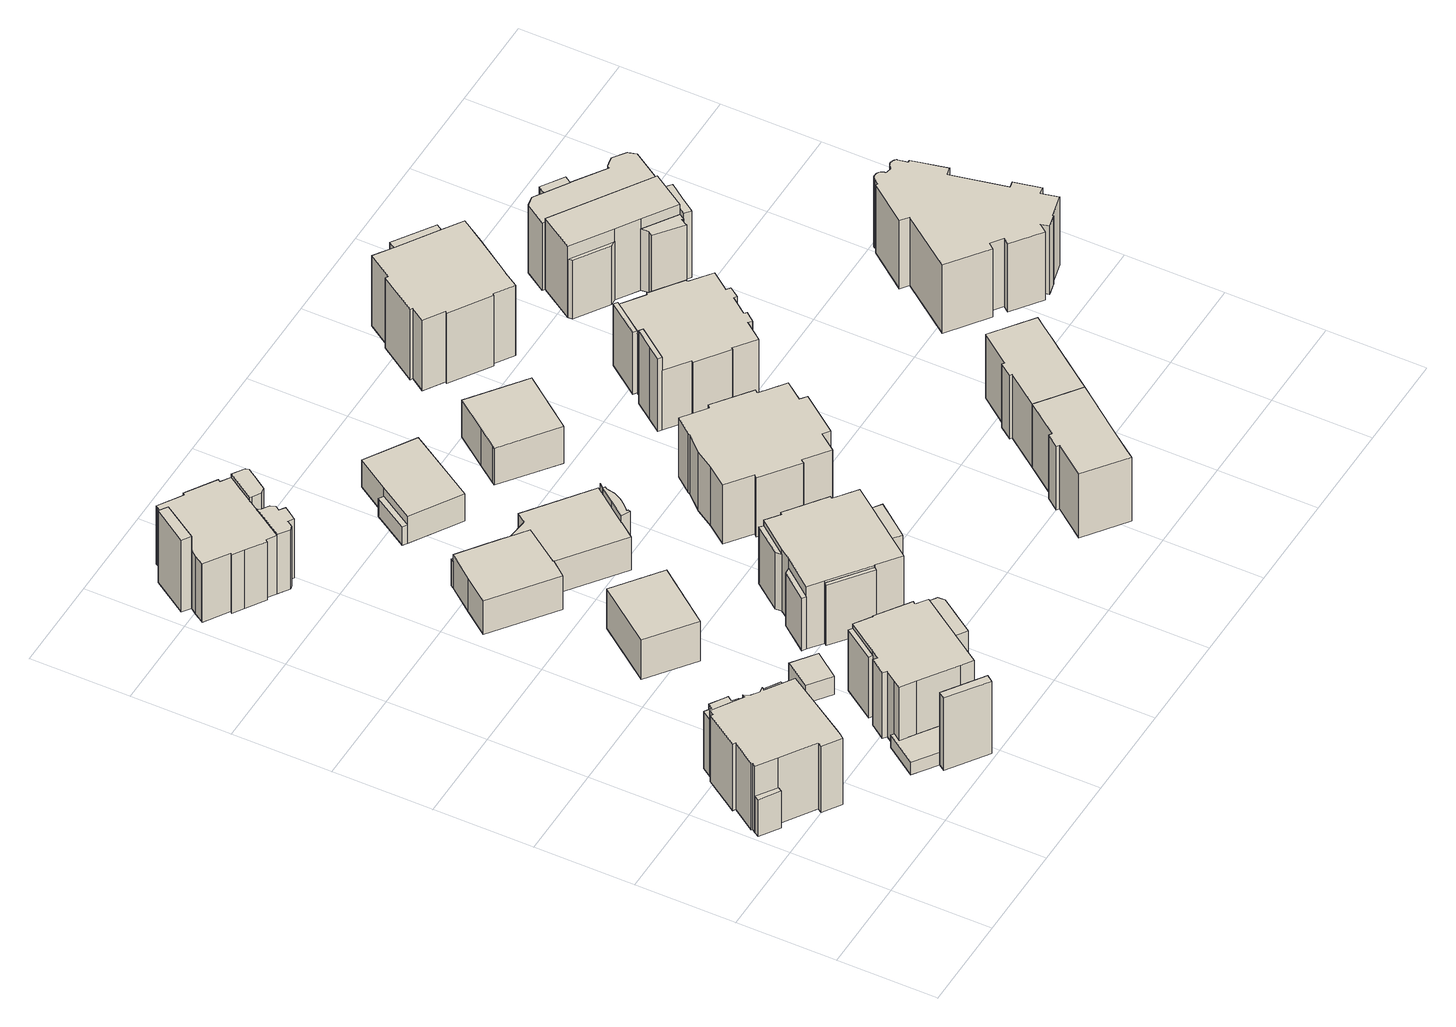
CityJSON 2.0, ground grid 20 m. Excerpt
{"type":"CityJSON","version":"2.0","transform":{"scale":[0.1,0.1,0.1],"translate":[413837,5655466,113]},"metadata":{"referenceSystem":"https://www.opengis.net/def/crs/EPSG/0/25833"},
"CityObjects":{
"building1":{"type":"Building","attributes":{"Gemeindeschluessel":14612000,"Geometrietyp2DReferenz":"3000","function":"31001_9998","roofType":"9999"},"children":["building1-1","building1-2","building1-3","building1-4","building1-5"]},
"building1-1":{"type":"BuildingPart","attributes":{"Dachtyp_tdc":"tdcFreeFormRoof","Dachneigung":72.26,"QualitaetDacherkennung":22,"Geometrietyp2DReferenz":"3000","measuredHeight":16.3,"roofType":"5000"},"parents":["building1"],"geometry":[{"type":"Solid","lod":"1","boundaries":[[[[0,1,2,3,4,5,6,7,8,9,10]],[[11,12,13,14,15,16,17,18,19,20,21]],[[10,12,11,0]],[[9,13,12,10]],[[8,14,13,9]],[[7,15,14,8]],[[6,16,15,7]],[[5,17,16,6]],[[4,18,17,5]],[[3,19,18,4]],[[2,20,19,3]],[[1,21,20,2]],[[0,11,21,1]]]]}]},
"building1-2":{"type":"BuildingPart","attributes":{"Dachtyp_tdc":"tdcHipRoof","Dachneigung":26.95,"QualitaetDacherkennung":54,"Geometrietyp2DReferenz":"3000","measuredHeight":18.43,"roofType":"3200"},"parents":["building1"],"geometry":[{"type":"Solid","lod":"1","boundaries":[[[[22,23,24,25,26,27,28,29,30,31,32,33,34,35,36,37,38,39,40,41,42,43]],[[44,45,46,47,48,49,50,51,52,53,54,55,56,57,58,20,19,59,60,61,62,63]],[[43,45,44,22]],[[42,46,45,43]],[[41,47,46,42]],[[40,48,47,41]],[[39,49,48,40]],[[38,50,49,39]],[[37,51,50,38]],[[36,52,51,37]],[[35,53,52,36]],[[34,54,53,35]],[[33,55,54,34]],[[32,56,55,33]],[[31,57,56,32]],[[30,58,57,31]],[[29,20,58,30]],[[28,19,20,29]],[[27,59,19,28]],[[26,60,59,27]],[[25,61,60,26]],[[24,62,61,25]],[[23,63,62,24]],[[22,44,63,23]]]]}]},
"building1-3":{"type":"BuildingPart","attributes":{"Dachtyp_tdc":"tdcCutGableRoof","Dachneigung":0.211,"QualitaetDacherkennung":26,"Geometrietyp2DReferenz":"3000","measuredHeight":15.18,"roofType":"9999"},"parents":["building1"],"geometry":[{"type":"Solid","lod":"1","boundaries":[[[[64,65,66,67,68,69,70,71,72,73,74,75,76]],[[77,78,79,80,56,55,81,82,53,83,84,85,86]],[[76,78,77,64]],[[75,79,78,76]],[[74,80,79,75]],[[73,56,80,74]],[[72,55,56,73]],[[71,81,55,72]],[[70,82,81,71]],[[69,53,82,70]],[[68,83,53,69]],[[67,84,83,68]],[[66,85,84,67]],[[65,86,85,66]],[[64,77,86,65]]]]}]},
"building1-4":{"type":"BuildingPart","attributes":{"Dachtyp_tdc":"tdcGableRoof","Dachneigung":10.15,"QualitaetDacherkennung":9,"Geometrietyp2DReferenz":"3000","measuredHeight":15.18,"roofType":"3100"},"parents":["building1"],"geometry":[{"type":"Solid","lod":"1","boundaries":[[[[87,88,89,90,91,92,93,94,95,96]],[[97,59,18,98,99,100,101,102,103,60]],[[96,59,97,87]],[[95,18,59,96]],[[94,98,18,95]],[[93,99,98,94]],[[92,100,99,93]],[[91,101,100,92]],[[90,102,101,91]],[[89,103,102,90]],[[88,60,103,89]],[[87,97,60,88]]]]}]},
"building1-5":{"type":"BuildingPart","attributes":{"Dachtyp_tdc":"tdcFreeFormRoof","Dachneigung":63.59,"QualitaetDacherkennung":15,"Geometrietyp2DReferenz":"3000","measuredHeight":9.51,"roofType":"5000"},"parents":["building1"],"geometry":[{"type":"Solid","lod":"1","boundaries":[[[[104,105,106,107]],[[45,108,109,46]],[[107,108,45,104]],[[106,109,108,107]],[[105,46,109,106]],[[104,45,46,105]]]]}]},
"building2":{"type":"Building","attributes":{"Gemeindeschluessel":14612000,"Geometrietyp2DReferenz":"3000","function":"31001_9998","roofType":"9999"},"children":["building2-1","building2-2","building2-3","building2-4","building2-5"]},
"building2-1":{"type":"BuildingPart","attributes":{"Dachtyp_tdc":"tdcFreeFormRoof","Dachneigung":80.64,"QualitaetDacherkennung":31,"Geometrietyp2DReferenz":"3000","measuredHeight":16.01,"roofType":"5000"},"parents":["building2"],"geometry":[{"type":"Solid","lod":"1","boundaries":[[[[110,111,112,113]],[[114,115,116,117]],[[113,115,114,110]],[[112,116,115,113]],[[111,117,116,112]],[[110,114,117,111]]]]}]},
"building2-2":{"type":"BuildingPart","attributes":{"Dachtyp_tdc":"tdcCutGableRoof","Dachneigung":0.173,"QualitaetDacherkennung":54,"Geometrietyp2DReferenz":"3000","measuredHeight":18.76,"roofType":"9999"},"parents":["building2"],"geometry":[{"type":"Solid","lod":"1","boundaries":[[[[118,119,120,121,122,123,124,125,126,127,128,129,130,131,132,133,134,135,136]],[[137,138,139,140,141,142,143,144,145,146,147,148,149,150,114,117,151,152,153]],[[136,138,137,118]],[[135,139,138,136]],[[134,140,139,135]],[[133,141,140,134]],[[132,142,141,133]],[[131,143,142,132]],[[130,144,143,131]],[[129,145,144,130]],[[128,146,145,129]],[[127,147,146,128]],[[126,148,147,127]],[[125,149,148,126]],[[124,150,149,125]],[[123,114,150,124]],[[122,117,114,123]],[[121,151,117,122]],[[120,152,151,121]],[[119,153,152,120]],[[118,137,153,119]]]]}]},
"building2-3":{"type":"BuildingPart","attributes":{"Dachtyp_tdc":"tdcFreeFormRoof","Dachneigung":76.41,"QualitaetDacherkennung":14,"Geometrietyp2DReferenz":"3000","measuredHeight":18.16,"roofType":"5000"},"parents":["building2"],"geometry":[{"type":"Solid","lod":"1","boundaries":[[[[154,155,156,157,158]],[[140,159,160,161,141]],[[158,159,140,154]],[[157,160,159,158]],[[156,161,160,157]],[[155,141,161,156]],[[154,140,141,155]]]]}]},
"building2-4":{"type":"BuildingPart","attributes":{"Dachtyp_tdc":"tdcPolyFlatRoof","Dachneigung":0,"QualitaetDacherkennung":0,"Geometrietyp2DReferenz":"3000","measuredHeight":3,"roofType":"9999"},"parents":["building2"],"geometry":[{"type":"Solid","lod":"1","boundaries":[[[[162,163,164,165,166,167,168,169,170,171,172]],[[173,174,146,145,142,175,176,177,178,179,180]],[[172,174,173,162]],[[171,146,174,172]],[[170,145,146,171]],[[169,142,145,170]],[[168,175,142,169]],[[167,176,175,168]],[[166,177,176,167]],[[165,178,177,166]],[[164,179,178,165]],[[163,180,179,164]],[[162,173,180,163]]]]}]},
"building2-5":{"type":"BuildingPart","attributes":{"Dachtyp_tdc":"tdcFreeFormRoof","Dachneigung":77.4,"QualitaetDacherkennung":10,"Geometrietyp2DReferenz":"3000","measuredHeight":19.28,"roofType":"5000"},"parents":["building2"],"geometry":[{"type":"Solid","lod":"1","boundaries":[[[[181,182,183,184]],[[179,185,186,180]],[[184,185,179,181]],[[183,186,185,184]],[[182,180,186,183]],[[181,179,180,182]]]]}]},
"building3":{"type":"Building","attributes":{"Dachtyp_tdc":"tdcGableRoof","Gemeindeschluessel":14612000,"Dachneigung":23.95,"QualitaetDacherkennung":34,"Geometrietyp2DReferenz":"3000","measuredHeight":5.2,"function":"31001_9998","roofType":"3100"},"geometry":[{"type":"Solid","lod":"1","boundaries":[[[[187,188,189,190]],[[191,192,193,194]],[[190,192,191,187]],[[189,193,192,190]],[[188,194,193,189]],[[187,191,194,188]]]]}]},
"building4":{"type":"Building","attributes":{"Dachtyp_tdc":"tdcTentRoof","Gemeindeschluessel":14612000,"Dachneigung":10.25,"QualitaetDacherkennung":70,"Geometrietyp2DReferenz":"3000","measuredHeight":10.32,"function":"31001_9998","roofType":"3500"},"geometry":[{"type":"Solid","lod":"1","boundaries":[[[[195,196,197,198]],[[199,200,201,202]],[[198,200,199,195]],[[197,201,200,198]],[[196,202,201,197]],[[195,199,202,196]]]]}]},
"building5":{"type":"Building","attributes":{"Gemeindeschluessel":14612000,"Geometrietyp2DReferenz":"3000","function":"31001_9998","roofType":"9999"},"children":["building5-1","building5-2","building5-3","building5-4"]},
"building5-1":{"type":"BuildingPart","attributes":{"Dachtyp_tdc":"tdcFreeFormRoof","Dachneigung":71.23,"QualitaetDacherkennung":24,"Geometrietyp2DReferenz":"3000","measuredHeight":18.83,"roofType":"5000"},"parents":["building5"],"geometry":[{"type":"Solid","lod":"1","boundaries":[[[[203,204,205,206]],[[207,208,209,210]],[[206,208,207,203]],[[205,209,208,206]],[[204,210,209,205]],[[203,207,210,204]]]]}]},
"building5-2":{"type":"BuildingPart","attributes":{"Dachtyp_tdc":"tdcFreeFormRoof","Dachneigung":60.77,"QualitaetDacherkennung":48,"Geometrietyp2DReferenz":"3000","measuredHeight":17.16,"roofType":"5000"},"parents":["building5"],"geometry":[{"type":"Solid","lod":"1","boundaries":[[[[211,212,213,214,215,216,217,218,219,220,221,222,223,224,225]],[[226,227,228,229,230,231,232,233,234,235,236,237,238,239,240]],[[225,227,226,211]],[[224,228,227,225]],[[223,229,228,224]],[[222,230,229,223]],[[221,231,230,222]],[[220,232,231,221]],[[219,233,232,220]],[[218,234,233,219]],[[217,235,234,218]],[[216,236,235,217]],[[215,237,236,216]],[[214,238,237,215]],[[213,239,238,214]],[[212,240,239,213]],[[211,226,240,212]]]]}]},
"building5-3":{"type":"BuildingPart","attributes":{"Dachtyp_tdc":"tdcFreeFormRoof","Dachneigung":61.76,"QualitaetDacherkennung":52,"Geometrietyp2DReferenz":"3000","measuredHeight":17.16,"roofType":"5000"},"parents":["building5"],"geometry":[{"type":"Solid","lod":"1","boundaries":[[[[241,242,243,244,245,246,247,248,249,250]],[[251,252,253,254,255,256,257,258,259,260]],[[250,252,251,241]],[[249,253,252,250]],[[248,254,253,249]],[[247,255,254,248]],[[246,256,255,247]],[[245,257,256,246]],[[244,258,257,245]],[[243,259,258,244]],[[242,260,259,243]],[[241,251,260,242]]]]}]},
"building5-4":{"type":"BuildingPart","attributes":{"Dachtyp_tdc":"tdcCutGableRoof","Dachneigung":0.085,"QualitaetDacherkennung":45,"Geometrietyp2DReferenz":"3000","measuredHeight":17.19,"roofType":"9999"},"parents":["building5"],"geometry":[{"type":"Solid","lod":"1","boundaries":[[[[261,262,263,264,265,266,267,268,269,270,271,272,273,274,275,276,277,278,279,280,281,282,283]],[[284,230,285,286,287,288,289,290,291,292,210,209,293,294,295,296,297,298,299,259,300,301,233]],[[283,230,284,261]],[[282,285,230,283]],[[281,286,285,282]],[[280,287,286,281]],[[279,288,287,280]],[[278,289,288,279]],[[277,290,289,278]],[[276,291,290,277]],[[275,292,291,276]],[[274,210,292,275]],[[273,209,210,274]],[[272,293,209,273]],[[271,294,293,272]],[[270,295,294,271]],[[269,296,295,270]],[[268,297,296,269]],[[267,298,297,268]],[[266,299,298,267]],[[265,259,299,266]],[[264,300,259,265]],[[263,301,300,264]],[[262,233,301,263]],[[261,284,233,262]]]]}]},
"building6":{"type":"Building","attributes":{"Gemeindeschluessel":14612000,"Geometrietyp2DReferenz":"3000","function":"31001_9998","roofType":"9999"},"children":["building6-1","building6-2","building6-3","building6-4"]},
"building6-1":{"type":"BuildingPart","attributes":{"Dachtyp_tdc":"tdcPolyFlatRoof","Dachneigung":0,"QualitaetDacherkennung":23,"Geometrietyp2DReferenz":"3000","measuredHeight":6.52,"roofType":"1000"},"parents":["building6"],"geometry":[{"type":"Solid","lod":"1","boundaries":[[[[302,303,304,305]],[[306,307,308,309]],[[305,307,306,302]],[[304,308,307,305]],[[303,309,308,304]],[[302,306,309,303]]]]}]},
"building6-2":{"type":"BuildingPart","attributes":{"Dachtyp_tdc":"tdcGableRoof","Dachneigung":32,"QualitaetDacherkennung":32,"Geometrietyp2DReferenz":"3000","measuredHeight":10.08,"roofType":"3100"},"parents":["building6"],"geometry":[{"type":"Solid","lod":"1","boundaries":[[[[310,311,312,313,314,315,316,317,318,319]],[[320,321,322,323,324,325,326,327,306,309]],[[319,321,320,310]],[[318,322,321,319]],[[317,323,322,318]],[[316,324,323,317]],[[315,325,324,316]],[[314,326,325,315]],[[313,327,326,314]],[[312,306,327,313]],[[311,309,306,312]],[[310,320,309,311]]]]}]},
"building6-3":{"type":"BuildingPart","attributes":{"Dachtyp_tdc":"tdcFreeFormRoof","Dachneigung":11.27,"QualitaetDacherkennung":55,"Geometrietyp2DReferenz":"3000","measuredHeight":9.98,"roofType":"5000"},"parents":["building6"],"geometry":[{"type":"MultiSurface","lod":"1","boundaries":[[[328,329,330,331,332,333,334,335,336,337,336,338,339,340]],[[341,342,343,344,345,346,345,347,348,349,350,351,352,353]],[[340,342,341,328]],[[339,343,342,340]],[[338,344,343,339]],[[344,338,336,345]],[[336,345,346,337]],[[335,347,345,336]],[[334,348,347,335]],[[333,349,348,334]],[[332,350,349,333]],[[331,351,350,332]],[[330,352,351,331]],[[329,353,352,330]],[[328,341,353,329]]]}]},
"building6-4":{"type":"BuildingPart","attributes":{"Dachtyp_tdc":"tdcCutGableRoof","Dachneigung":34.09,"QualitaetDacherkennung":37,"Geometrietyp2DReferenz":"3000","measuredHeight":9.73,"roofType":"9999"},"parents":["building6"],"geometry":[{"type":"Solid","lod":"1","boundaries":[[[[354,355,356,357,358,359,360,361,362,363,364,365,366]],[[367,368,324,323,369,370,321,320,371,372,373,374,343]],[[366,368,367,354]],[[365,324,368,366]],[[364,323,324,365]],[[363,369,323,364]],[[362,370,369,363]],[[361,321,370,362]],[[360,320,321,361]],[[359,371,320,360]],[[358,372,371,359]],[[357,373,372,358]],[[356,374,373,357]],[[355,343,374,356]],[[354,367,343,355]]]]}]},
"building7":{"type":"Building","attributes":{"Gemeindeschluessel":14612000,"Geometrietyp2DReferenz":"3000","function":"31001_9998","roofType":"9999"},"children":["building7-1","building7-2","building7-3","building7-4","building7-5"]},
"building7-1":{"type":"BuildingPart","attributes":{"Dachtyp_tdc":"tdcFreeFormRoof","Dachneigung":54.19,"QualitaetDacherkennung":21,"Geometrietyp2DReferenz":"3000","measuredHeight":12.99,"roofType":"5000"},"parents":["building7"],"geometry":[{"type":"Solid","lod":"1","boundaries":[[[[375,376,377,378]],[[379,380,381,382]],[[378,380,379,375]],[[377,381,380,378]],[[376,382,381,377]],[[375,379,382,376]]]]}]},
"building7-2":{"type":"BuildingPart","attributes":{"Dachtyp_tdc":"tdcFreeFormRoof","Dachneigung":60.23,"QualitaetDacherkennung":11,"Geometrietyp2DReferenz":"3000","measuredHeight":15.81,"roofType":"5000"},"parents":["building7"],"geometry":[{"type":"Solid","lod":"1","boundaries":[[[[383,384,385,386]],[[387,388,389,390]],[[386,388,387,383]],[[385,389,388,386]],[[384,390,389,385]],[[383,387,390,384]]]]}]},
"building7-3":{"type":"BuildingPart","attributes":{"Dachtyp_tdc":"tdcFreeFormRoof","Dachneigung":64.63,"QualitaetDacherkennung":11,"Geometrietyp2DReferenz":"3000","measuredHeight":14.9,"roofType":"5000"},"parents":["building7"],"geometry":[{"type":"Solid","lod":"1","boundaries":[[[[391,392,393,394]],[[395,396,397,398]],[[394,396,395,391]],[[393,397,396,394]],[[392,398,397,393]],[[391,395,398,392]]]]}]},
"building7-4":{"type":"BuildingPart","attributes":{"Dachtyp_tdc":"tdcCutTentRoof","Dachneigung":1.04,"QualitaetDacherkennung":43,"Geometrietyp2DReferenz":"3000","measuredHeight":17.6,"roofType":"9999"},"parents":["building7"],"geometry":[{"type":"Solid","lod":"1","boundaries":[[[[399,400,401,402,403,404,405,406,407,408,409,410,411,412,413]],[[414,415,416,417,418,419,390,389,420,421,398,397,379,382,422]],[[412,415,414,413]],[[411,416,415,412]],[[410,417,416,411]],[[409,418,417,410]],[[408,419,418,409]],[[407,390,419,408]],[[406,389,390,407]],[[405,420,389,406]],[[404,421,420,405]],[[403,398,421,404]],[[402,397,398,403]],[[401,379,397,402]],[[400,382,379,401]],[[399,422,382,400]],[[413,414,422,399]]]]}]},
"building7-5":{"type":"BuildingPart","attributes":{"Dachtyp_tdc":"tdcFreeFormRoof","Dachneigung":80.61,"QualitaetDacherkennung":30,"Geometrietyp2DReferenz":"3000","measuredHeight":15.06,"roofType":"5000"},"parents":["building7"],"geometry":[{"type":"Solid","lod":"1","boundaries":[[[[423,424,425,426]],[[427,414,422,428]],[[426,414,427,423]],[[425,422,414,426]],[[424,428,422,425]],[[423,427,428,424]]]]}]},
"building8":{"type":"Building","attributes":{"Gemeindeschluessel":14612000,"Geometrietyp2DReferenz":"3000","function":"31001_9998","roofType":"9999"},"children":["building8-1","building8-2"]},
"building8-1":{"type":"BuildingPart","attributes":{"Dachtyp_tdc":"tdcPolyFlatRoof","Dachneigung":0,"QualitaetDacherkennung":64,"Geometrietyp2DReferenz":"3000","measuredHeight":6.53,"roofType":"1000"},"parents":["building8"],"geometry":[{"type":"Solid","lod":"1","boundaries":[[[[429,430,431,432,433]],[[434,435,436,437,438]],[[433,435,434,429]],[[432,436,435,433]],[[431,437,436,432]],[[430,438,437,431]],[[429,434,438,430]]]]}]},
"building8-2":{"type":"BuildingPart","attributes":{"Dachtyp_tdc":"tdcPolyFlatRoof","Dachneigung":0,"QualitaetDacherkennung":9,"Geometrietyp2DReferenz":"3000","measuredHeight":4.47,"roofType":"1000"},"parents":["building8"],"geometry":[{"type":"Solid","lod":"1","boundaries":[[[[439,440,441,442]],[[443,438,437,444]],[[442,438,443,439]],[[441,437,438,442]],[[440,444,437,441]],[[439,443,444,440]]]]}]},
"building9":{"type":"Building","attributes":{"Dachtyp_tdc":"tdcFreeFormRoof","Gemeindeschluessel":14612000,"Dachneigung":0,"QualitaetDacherkennung":55,"Geometrietyp2DReferenz":"3000","measuredHeight":17.71,"function":"31001_9998","roofType":"5000"},"geometry":[{"type":"Solid","lod":"1","boundaries":[[[[445,446,447,448,449,450,451,452,453,454,455,456,457,458,459,460,461,462,463,464]],[[465,466,467,468,469,470,471,472,473,474,475,476,477,478,479,480,481,482,483,484]],[[464,466,465,445]],[[463,467,466,464]],[[462,468,467,463]],[[461,469,468,462]],[[460,470,469,461]],[[459,471,470,460]],[[458,472,471,459]],[[457,473,472,458]],[[456,474,473,457]],[[455,475,474,456]],[[454,476,475,455]],[[453,477,476,454]],[[452,478,477,453]],[[451,479,478,452]],[[450,480,479,451]],[[449,481,480,450]],[[448,482,481,449]],[[447,483,482,448]],[[446,484,483,447]],[[445,465,484,446]]]]}]},
"building10":{"type":"Building","attributes":{"Dachtyp_tdc":"tdcCutGableRoof","Gemeindeschluessel":14612000,"Dachneigung":0.039,"QualitaetDacherkennung":63,"Geometrietyp2DReferenz":"3000","measuredHeight":9.21,"function":"31001_9998","roofType":"9999"},"geometry":[{"type":"Solid","lod":"1","boundaries":[[[[485,486,487,488,489,490]],[[491,492,493,494,495,496]],[[490,492,491,485]],[[489,493,492,490]],[[488,494,493,489]],[[487,495,494,488]],[[486,496,495,487]],[[485,491,496,486]]]]}]},
"building11":{"type":"Building","attributes":{"Dachtyp_tdc":"tdcHipAndGableRoof","Gemeindeschluessel":14612000,"Dachneigung":37.25,"QualitaetDacherkennung":79,"Geometrietyp2DReferenz":"3000","measuredHeight":17.56,"function":"31001_9998","roofType":"5000"},"geometry":[{"type":"Solid","lod":"1","boundaries":[[[[497,498,499,500,501,502,503,504,505,506,507,508]],[[509,510,511,512,513,514,515,516,517,518,519,520]],[[508,510,509,497]],[[507,511,510,508]],[[506,512,511,507]],[[505,513,512,506]],[[504,514,513,505]],[[503,515,514,504]],[[502,516,515,503]],[[501,517,516,502]],[[500,518,517,501]],[[499,519,518,500]],[[498,520,519,499]],[[497,509,520,498]]]]}]},
"building12":{"type":"Building","attributes":{"Gemeindeschluessel":14612000,"Geometrietyp2DReferenz":"3000","function":"31001_9998","roofType":"9999"},"children":["building12-1","building12-2","building12-3"]},
"building12-1":{"type":"BuildingPart","attributes":{"Dachtyp_tdc":"tdcCutTentRoof","Dachneigung":0.01,"QualitaetDacherkennung":59,"Geometrietyp2DReferenz":"3000","measuredHeight":18.2,"roofType":"9999"},"parents":["building12"],"geometry":[{"type":"Solid","lod":"1","boundaries":[[[[521,522,523,524,525,526,527,528,529,530,531,532,533,534,535,536,537,538,539,540,541,542]],[[543,544,545,546,547,548,549,550,551,552,553,554,555,556,557,558,559,560,561,562,563,564]],[[542,544,543,521]],[[541,545,544,542]],[[540,546,545,541]],[[539,547,546,540]],[[538,548,547,539]],[[537,549,548,538]],[[536,550,549,537]],[[535,551,550,536]],[[534,552,551,535]],[[533,553,552,534]],[[532,554,553,533]],[[531,555,554,532]],[[530,556,555,531]],[[529,557,556,530]],[[528,558,557,529]],[[527,559,558,528]],[[526,560,559,527]],[[525,561,560,526]],[[524,562,561,525]],[[523,563,562,524]],[[522,564,563,523]],[[521,543,564,522]]]]}]},
"building12-2":{"type":"BuildingPart","attributes":{"Dachtyp_tdc":"tdcFreeFormRoof","Dachneigung":44.42,"QualitaetDacherkennung":21,"Geometrietyp2DReferenz":"3000","measuredHeight":15.01,"roofType":"5000"},"parents":["building12"],"geometry":[{"type":"Solid","lod":"1","boundaries":[[[[565,566,567,568]],[[569,570,557,556]],[[568,570,569,565]],[[567,557,570,568]],[[566,556,557,567]],[[565,569,556,566]]]]}]},
"building12-3":{"type":"BuildingPart","attributes":{"Dachtyp_tdc":"tdcFreeFormRoof","Dachneigung":74.88,"QualitaetDacherkennung":11,"Geometrietyp2DReferenz":"3000","measuredHeight":18.32,"roofType":"5000"},"parents":["building12"],"geometry":[{"type":"Solid","lod":"1","boundaries":[[[[571,572,573,574,575]],[[576,577,555,554,578]],[[575,577,576,571]],[[574,555,577,575]],[[573,554,555,574]],[[572,578,554,573]],[[571,576,578,572]]]]}]},
"building13":{"type":"Building","attributes":{"Gemeindeschluessel":14612000,"Geometrietyp2DReferenz":"3000","function":"31001_9998","roofType":"9999"},"children":["building13-1","building13-2","building13-3"]},
"building13-1":{"type":"BuildingPart","attributes":{"Dachtyp_tdc":"tdcGableRoof","Dachneigung":24.05,"QualitaetDacherkennung":38,"Geometrietyp2DReferenz":"3000","measuredHeight":17.75,"roofType":"3100"},"parents":["building13"],"geometry":[{"type":"Solid","lod":"1","boundaries":[[[[579,580,581,582]],[[583,584,585,586]],[[582,584,583,579]],[[581,585,584,582]],[[580,586,585,581]],[[579,583,586,580]]]]}]},
"building13-2":{"type":"BuildingPart","attributes":{"Dachtyp_tdc":"tdcCutTentRoof","Dachneigung":0.045,"QualitaetDacherkennung":71,"Geometrietyp2DReferenz":"3000","measuredHeight":18.6,"roofType":"9999"},"parents":["building13"],"geometry":[{"type":"Solid","lod":"1","boundaries":[[[[587,588,589,590,591,592,593,594,595,596,597,598,599,600,601,602,603]],[[604,605,606,607,608,609,610,611,583,586,612,613,614,615,616,617,618]],[[603,605,604,587]],[[602,606,605,603]],[[601,607,606,602]],[[600,608,607,601]],[[599,609,608,600]],[[598,610,609,599]],[[597,611,610,598]],[[596,583,611,597]],[[595,586,583,596]],[[594,612,586,595]],[[593,613,612,594]],[[592,614,613,593]],[[591,615,614,592]],[[590,616,615,591]],[[589,617,616,590]],[[588,618,617,589]],[[587,604,618,588]]]]}]},
"building13-3":{"type":"BuildingPart","attributes":{"Dachtyp_tdc":"tdcFreeFormRoof","Dachneigung":25.91,"QualitaetDacherkennung":15,"Geometrietyp2DReferenz":"3000","measuredHeight":15.72,"roofType":"5000"},"parents":["building13"],"geometry":[{"type":"Solid","lod":"1","boundaries":[[[[619,620,621,622]],[[613,623,624,614]],[[622,623,613,619]],[[621,624,623,622]],[[620,614,624,621]],[[619,613,614,620]]]]}]},
"building14":{"type":"Building","attributes":{"Dachtyp_tdc":"tdcHipAndGableRoof","Gemeindeschluessel":14612000,"Dachneigung":37.29,"QualitaetDacherkennung":81,"Geometrietyp2DReferenz":"3000","measuredHeight":17.57,"function":"31001_9998","roofType":"5000"},"geometry":[{"type":"Solid","lod":"1","boundaries":[[[[625,626,627,628,629,630,631,632,633,507,634,505]],[[635,513,636,511,637,638,639,640,641,642,643,644]],[[505,513,635,625]],[[634,636,513,505]],[[507,511,636,634]],[[633,637,511,507]],[[632,638,637,633]],[[631,639,638,632]],[[630,640,639,631]],[[629,641,640,630]],[[628,642,641,629]],[[627,643,642,628]],[[626,644,643,627]],[[625,635,644,626]]]]}]},
"building15":{"type":"Building","attributes":{"Gemeindeschluessel":14612000,"Geometrietyp2DReferenz":"3000","function":"31001_9998","roofType":"9999"},"children":["building15-1","building15-2","building15-3","building15-4","building15-5","building15-6"]},
"building15-1":{"type":"BuildingPart","attributes":{"Dachtyp_tdc":"tdcFreeFormRoof","Dachneigung":73.49,"QualitaetDacherkennung":21,"Geometrietyp2DReferenz":"3000","measuredHeight":17.15,"roofType":"5000"},"parents":["building15"],"geometry":[{"type":"Solid","lod":"1","boundaries":[[[[645,646,647,648,649,650,651,652]],[[653,654,655,656,657,658,659,660]],[[652,654,653,645]],[[651,655,654,652]],[[650,656,655,651]],[[649,657,656,650]],[[648,658,657,649]],[[647,659,658,648]],[[646,660,659,647]],[[645,653,660,646]]]]}]},
"building15-2":{"type":"BuildingPart","attributes":{"Dachtyp_tdc":"tdcHipRoof","Dachneigung":44.76,"QualitaetDacherkennung":26,"Geometrietyp2DReferenz":"3000","measuredHeight":19.75,"roofType":"3200"},"parents":["building15"],"geometry":[{"type":"Solid","lod":"1","boundaries":[[[[661,662,663,664,665,666,667]],[[656,668,669,670,671,672,657]],[[667,668,656,661]],[[666,669,668,667]],[[665,670,669,666]],[[664,671,670,665]],[[663,672,671,664]],[[662,657,672,663]],[[661,656,657,662]]]]}]},
"building15-3":{"type":"BuildingPart","attributes":{"Dachtyp_tdc":"tdcFreeFormRoof","Dachneigung":77.21,"QualitaetDacherkennung":11,"Geometrietyp2DReferenz":"3000","measuredHeight":14.96,"roofType":"5000"},"parents":["building15"],"geometry":[{"type":"Solid","lod":"1","boundaries":[[[[673,674,675,676]],[[668,677,678,669]],[[676,677,668,673]],[[675,678,677,676]],[[674,669,678,675]],[[673,668,669,674]]]]}]},
"building15-4":{"type":"BuildingPart","attributes":{"Dachtyp_tdc":"tdcFreeFormRoof","Dachneigung":64.59,"QualitaetDacherkennung":11,"Geometrietyp2DReferenz":"3000","measuredHeight":19.85,"roofType":"5000"},"parents":["building15"],"geometry":[{"type":"Solid","lod":"1","boundaries":[[[[679,680,681,682,683,684,685,686,687,688,689,690,691,692,693]],[[694,695,696,697,698,699,700,701,702,703,704,705,706,671,670]],[[693,695,694,679]],[[692,696,695,693]],[[691,697,696,692]],[[690,698,697,691]],[[689,699,698,690]],[[688,700,699,689]],[[687,701,700,688]],[[686,702,701,687]],[[685,703,702,686]],[[684,704,703,685]],[[683,705,704,684]],[[682,706,705,683]],[[681,671,706,682]],[[680,670,671,681]],[[679,694,670,680]]]]}]},
"building15-5":{"type":"BuildingPart","attributes":{"Dachtyp_tdc":"tdcGableRoof","Dachneigung":59.98,"QualitaetDacherkennung":42,"Geometrietyp2DReferenz":"3000","measuredHeight":19.25,"roofType":"3100"},"parents":["building15"],"geometry":[{"type":"Solid","lod":"1","boundaries":[[[[707,708,709,710,711,712]],[[713,672,714,715,716,658]],[[712,672,713,707]],[[711,714,672,712]],[[710,715,714,711]],[[709,716,715,710]],[[708,658,716,709]],[[707,713,658,708]]]]}]},
"building15-6":{"type":"BuildingPart","attributes":{"Dachtyp_tdc":"tdcGableRoof","Dachneigung":60.09,"QualitaetDacherkennung":43,"Geometrietyp2DReferenz":"3000","measuredHeight":18.38,"roofType":"3100"},"parents":["building15"],"geometry":[{"type":"Solid","lod":"1","boundaries":[[[[717,718,719,720,721,722]],[[723,699,698,697,724,725]],[[722,699,723,717]],[[721,698,699,722]],[[720,697,698,721]],[[719,724,697,720]],[[718,725,724,719]],[[717,723,725,718]]]]}]},
"building16":{"type":"Building","attributes":{"Dachtyp_tdc":"tdcFreeFormRoof","Gemeindeschluessel":14612000,"Dachneigung":11.98,"QualitaetDacherkennung":23,"Geometrietyp2DReferenz":"3000","measuredHeight":19.12,"function":"31001_9998","roofType":"5000"},"geometry":[{"type":"Solid","lod":"1","boundaries":[[[[726,727,728,729,730,731,732,733,734,735,736,737,738,739,740,741,742,743,744,745,746,747,748,749,750,751,752,753,754,755,756,757,758,759,760,761,762,763,764,765,766,767,768,769,770,771,772,773,774,775,776,777,778,779,780,781,782,783,784,785,786,787,788,789,790,791,792,793,794,795,796,797,798,799,800,801,802,803,804,805,806,807,808,809,810,811,812,813]],[[814,815,816,817,818,819,820,821,822,823,824,825,826,827,828,829,830,831,832,833,834,835,836,837,838,839,840,841,842,843,844,845,846,847,848,849,850,851,852,853,854,855,856,857,858,859,860,861,862,863,864,865,866,867,868,869,870,871,872,873,874,875,876,877,878,879,880,881,882,883,884,885,886,887,888,889,890,891,892,893,894,895,896,897,898,899,900,901]],[[813,815,814,726]],[[812,816,815,813]],[[811,817,816,812]],[[810,818,817,811]],[[809,819,818,810]],[[808,820,819,809]],[[807,821,820,808]],[[806,822,821,807]],[[805,823,822,806]],[[804,824,823,805]],[[803,825,824,804]],[[802,826,825,803]],[[801,827,826,802]],[[800,828,827,801]],[[799,829,828,800]],[[798,830,829,799]],[[797,831,830,798]],[[796,832,831,797]],[[795,833,832,796]],[[794,834,833,795]],[[793,835,834,794]],[[792,836,835,793]],[[791,837,836,792]],[[790,838,837,791]],[[789,839,838,790]],[[788,840,839,789]],[[787,841,840,788]],[[786,842,841,787]],[[785,843,842,786]],[[784,844,843,785]],[[783,845,844,784]],[[782,846,845,783]],[[781,847,846,782]],[[780,848,847,781]],[[779,849,848,780]],[[778,850,849,779]],[[777,851,850,778]],[[776,852,851,777]],[[775,853,852,776]],[[774,854,853,775]],[[773,855,854,774]],[[772,856,855,773]],[[771,857,856,772]],[[770,858,857,771]],[[769,859,858,770]],[[768,860,859,769]],[[767,861,860,768]],[[766,862,861,767]],[[765,863,862,766]],[[764,864,863,765]],[[763,865,864,764]],[[762,866,865,763]],[[761,867,866,762]],[[760,868,867,761]],[[759,869,868,760]],[[758,870,869,759]],[[757,871,870,758]],[[756,872,871,757]],[[755,873,872,756]],[[754,874,873,755]],[[753,875,874,754]],[[752,876,875,753]],[[751,877,876,752]],[[750,878,877,751]],[[749,879,878,750]],[[748,880,879,749]],[[747,881,880,748]],[[746,882,881,747]],[[745,883,882,746]],[[744,884,883,745]],[[743,885,884,744]],[[742,886,885,743]],[[741,887,886,742]],[[740,888,887,741]],[[739,889,888,740]],[[738,890,889,739]],[[737,891,890,738]],[[736,892,891,737]],[[735,893,892,736]],[[734,894,893,735]],[[733,895,894,734]],[[732,896,895,733]],[[731,897,896,732]],[[730,898,897,731]],[[729,899,898,730]],[[728,900,899,729]],[[727,901,900,728]],[[726,814,901,727]]]]}]}
},
"vertices":[
[214,366,137],[202,373,137],[194,360,137],[190,354,137],[246,318,137],[258,337,137],[247,344,137],[254,355,137],[245,360,137],[235,367,137],[221,376,137],[214,366,12],[221,376,12],[235,367,12],[245,360,12],[254,355,12],[247,344,12],[258,337,12],[246,318,12],[190,354,12],[194,360,12],[202,373,12],
[118,208,172],[112,199,172],[148,175,172],[155,184,172],[160,192,172],[242,320,172],[190,354,172],[194,360,172],[183,358,172],[166,370,172],[162,381,172],[159,375,172],[101,412,172],[100,413,172],[94,403,172],[89,406,172],[43,337,172],[49,334,172],[16,286,172],[18,284,172],[13,277,172],[51,251,172],[118,208,12],[51,251,12],[13,277,12],[18,284,12],[16,286,12],[49,334,12],[43,337,12],[89,406,12],[94,403,12],[100,413,12],[101,412,12],[159,375,12],[162,381,12],[166,370,12],[183,358,12],[242,320,12],[160,192,12],[155,184,12],[148,175,12],[112,199,12],
[163,414,150],[133,433,150],[126,423,150],[123,425,150],[113,432,150],[100,413,150],[110,406,150],[144,384,150],[159,375,150],[162,381,150],[171,394,150],[159,402,150],[166,412,150],[163,414,12],[166,412,12],[159,402,12],[171,394,12],[144,384,12],[110,406,12],[113,432,12],[123,425,12],[126,423,12],[133,433,12],
[190,240,150],[160,192,150],[162,190,150],[193,238,150],[194,239,150],[198,236,150],[243,305,150],[239,308,150],[246,318,150],[242,320,150],[190,240,12],[239,308,12],[243,305,12],[198,236,12],[194,239,12],[193,238,12],[162,190,12],
[51,251,101],[13,277,101],[7,267,101],[45,242,101],[45,242,12],[7,267,12],
[369,235,158],[413,298,158],[406,303,158],[362,239,158],[369,235,11],[362,239,11],[406,303,11],[413,298,11],
[512,232,169],[447,277,169],[446,275,169],[441,279,169],[413,298,169],[369,235,169],[358,219,169],[350,225,169],[328,194,169],[336,188,169],[321,166,169],[310,151,169],[339,132,169],[410,83,169],[432,68,169],[474,129,169],[530,211,169],[509,226,169],[508,227,169],[512,232,11],[508,227,11],[509,226,11],[530,211,11],[474,129,11],[432,68,11],[410,83,11],[339,132,11],[310,151,11],[321,166,11],[336,188,11],[328,194,11],[350,225,11],[358,219,11],[441,279,11],[446,275,11],[447,277,11],
[530,211,165],[474,129,165],[496,114,165],[546,187,165],[545,201,165],[545,201,11],[546,187,11],[496,114,11],
[271,107,41],[317,74,41],[394,21,41],[396,23,41],[403,21,41],[417,25,41],[442,61,41],[432,68,41],[310,151,41],[321,166,41],[315,170,41],[271,107,11],[315,170,11],[442,61,11],[417,25,11],[403,21,11],[396,23,11],[394,21,11],[317,74,11],
[394,21,186],[317,74,186],[308,61,186],[385,8,186],[385,8,11],[308,61,11],
[375,405,57],[340,352,57],[384,319,57],[422,370,57],[375,405,13],[422,370,13],[384,319,13],[340,352,13],
[347,565,109],[433,678,109],[342,747,109],[257,633,109],[347,565,13],[257,633,13],[342,747,13],[433,678,13],
[26,1420,187],[43,1409,187],[89,1480,187],[73,1491,187],[26,1420,13],[73,1491,13],[89,1480,13],[43,1409,13],
[195,1287,156],[197,1290,156],[207,1305,156],[213,1314,156],[202,1322,156],[208,1331,156],[204,1341,156],[188,1351,156],[186,1357,156],[169,1330,156],[159,1315,156],[146,1295,156],[168,1280,156],[176,1282,156],[184,1294,156],[195,1287,13],[184,1294,13],[176,1282,13],[168,1280,13],[146,1295,13],[159,1315,13],[169,1330,13],[186,1357,13],[188,1351,13],[204,1341,13],[208,1331,13],[202,1322,13],[213,1314,13],[207,1305,13],[197,1290,13],
[262,1413,162],[260,1420,162],[237,1435,162],[200,1378,162],[204,1375,162],[220,1365,162],[232,1368,162],[241,1382,162],[251,1396,162],[256,1404,162],[262,1413,13],[256,1404,13],[251,1396,13],[241,1382,13],[232,1368,13],[220,1365,13],[204,1375,13],[200,1378,13],[237,1435,13],[260,1420,13],
[158,1314,154],[186,1357,154],[197,1374,154],[220,1410,154],[237,1435,154],[218,1447,154],[221,1452,154],[162,1490,154],[159,1486,154],[112,1516,154],[110,1512,154],[96,1491,154],[89,1480,154],[43,1409,154],[33,1395,154],[22,1378,154],[21,1376,154],[68,1345,154],[65,1341,154],[87,1327,154],[124,1303,154],[127,1307,154],[146,1295,154],[158,1314,13],[127,1307,13],[124,1303,13],[87,1327,13],[65,1341,13],[68,1345,13],[21,1376,13],[22,1378,13],[33,1395,13],[96,1491,13],[110,1512,13],[112,1516,13],[159,1486,13],[162,1490,13],[221,1452,13],[218,1447,13],[220,1410,13],[197,1374,13],
[305,1032,77],[379,977,77],[383,983,77],[309,1038,77],[305,1032,12],[309,1038,12],[383,983,12],[379,977,12],
[392,967,93],[379,977,93],[305,1032,93],[265,980,93],[227,930,93],[349,838,93],[374,870,93],[373,871,93],[386,889,93],[424,943,93],[392,967,12],[424,943,12],[386,889,12],[373,871,12],[374,870,12],[349,838,12],[227,930,12],[265,980,12],
[536,809,107],[533,811,107],[545,823,107],[554,835,107],[555,836,107],[562,851,107],[565,868,107],[568,872,107],[564,875,107],[571,884,107],[541,845,107],[517,813,107],[534,804,107],[536,809,12],[534,804,12],[517,813,12],[541,845,12],[564,875,12],[571,884,12],[568,872,12],[565,868,12],[562,851,12],[555,836,12],[554,835,12],[545,823,12],[533,811,12],
[515,810,92],[517,813,92],[545,850,92],[574,889,92],[451,981,92],[437,962,92],[392,967,92],[424,943,92],[423,942,92],[394,901,92],[373,871,92],[374,870,92],[492,780,92],[515,810,12],[492,780,12],[394,901,12],[423,942,12],[437,962,12],[451,981,12],[574,889,12],[545,850,12],
[461,416,140],[509,477,140],[496,476,140],[454,421,140],[461,416,13],[454,421,13],[496,476,13],[509,477,13],
[708,398,163],[691,410,163],[640,343,163],[656,330,163],[708,398,13],[656,330,13],[640,343,13],[691,410,13],
[561,331,159],[565,337,159],[489,395,159],[485,390,159],[561,331,13],[485,390,13],[489,395,13],[565,337,13],
[525,499,164],[509,477,164],[461,416,164],[489,395,164],[565,337,164],[566,337,164],[610,303,164],[640,343,164],[691,410,164],[721,450,164],[678,483,164],[681,487,164],[605,544,164],[601,540,164],[574,561,164],[574,561,13],[601,540,13],[605,544,13],[681,487,13],[678,483,13],[721,450,13],[610,303,13],[566,337,13],[525,499,13],
[567,567,150],[524,512,150],[525,499,150],[574,561,150],[567,567,13],[524,512,13],
[454,1293,77],[411,1226,77],[367,1155,77],[464,1094,77],[550,1233,77],[454,1293,12],[550,1233,12],[464,1094,12],[367,1155,12],[411,1226,12],
[402,1232,56],[358,1161,56],[367,1155,56],[411,1226,56],[402,1232,12],[358,1161,12],
[675,634,154],[670,628,154],[742,573,154],[747,580,154],[795,544,154],[822,580,154],[836,570,154],[893,646,154],[880,656,154],[907,692,154],[859,728,154],[864,734,154],[792,789,154],[787,783,154],[739,819,154],[712,785,154],[709,780,154],[680,748,154],[657,711,154],[627,671,154],[675,634,11],[627,671,11],[657,711,11],[680,748,11],[709,780,11],[712,785,11],[739,819,11],[787,783,11],[792,789,11],[864,734,11],[859,728,11],[907,692,11],[880,656,11],[893,646,11],[836,570,11],[822,580,11],[795,544,11],[747,580,11],[742,573,11],[670,628,11],
[569,1093,99],[675,1012,99],[756,1119,99],[649,1200,99],[601,1136,99],[573,1098,99],[569,1093,10],[573,1098,10],[601,1136,10],[649,1200,10],[756,1119,10],[675,1012,10],
[996,224,166],[977,199,166],[982,195,166],[934,131,166],[1015,70,166],[1030,91,166],[1052,120,166],[1065,137,166],[1132,226,166],[1091,256,166],[1051,286,166],[1002,220,166],[996,224,12],[1002,220,12],[1051,286,12],[1091,256,12],[1132,226,12],[1065,137,12],[1052,120,12],[1030,91,12],[1015,70,12],[934,131,12],[982,195,12],[977,199,12],
[1055,873,155],[1069,893,155],[1061,899,155],[1089,936,155],[1047,968,155],[1049,971,155],[988,1016,155],[985,1013,155],[939,1047,155],[891,983,155],[876,963,155],[829,900,155],[875,866,155],[873,862,155],[934,817,155],[936,820,155],[978,789,155],[1006,826,155],[1013,820,155],[1028,839,155],[1023,843,155],[1049,877,155],[1055,873,11],[1049,877,11],[1023,843,11],[1028,839,11],[1013,820,11],[1006,826,11],[978,789,11],[936,820,11],[934,817,11],[873,862,11],[875,866,11],[829,900,11],[876,963,11],[891,983,11],[939,1047,11],[985,1013,11],[988,1016,11],[1049,971,11],[1047,968,11],[1089,936,11],[1061,899,11],[1069,893,11],
[884,988,160],[891,983,160],[939,1047,160],[932,1052,160],[884,988,11],[932,1052,11],
[843,933,187],[822,905,187],[829,900,187],[876,963,187],[869,968,187],[843,933,11],[869,968,11],[822,905,11],
[855,1444,180],[934,1393,180],[943,1407,180],[865,1459,180],[855,1444,13],[865,1459,13],[943,1407,13],[934,1393,13],
[752,1285,183],[830,1234,183],[833,1238,183],[871,1213,183],[889,1242,183],[889,1241,183],[941,1320,183],[972,1368,183],[934,1393,183],[855,1444,183],[818,1469,183],[785,1419,183],[780,1422,183],[730,1346,183],[735,1343,183],[716,1314,183],[755,1289,183],[752,1285,13],[755,1289,13],[716,1314,13],[735,1343,13],[730,1346,13],[780,1422,13],[785,1419,13],[818,1469,13],[972,1368,13],[941,1320,13],[889,1241,13],[889,1242,13],[871,1213,13],[833,1238,13],[830,1234,13],
[941,1320,170],[889,1241,170],[894,1238,170],[945,1317,170],[945,1317,13],[894,1238,13],
[1198,315,166],[1211,332,166],[1231,359,166],[1247,381,166],[1167,441,166],[1119,377,166],[1115,381,166],[1096,355,166],[1100,352,166],[1092,256,166],[1198,315,12],[1092,256,12],[1100,352,12],[1096,355,12],[1115,381,12],[1119,377,12],[1167,441,12],[1247,381,12],[1231,359,12],[1211,332,12],
[1166,1033,161],[1169,1039,161],[1174,1047,161],[1177,1045,161],[1184,1056,161],[1119,1099,161],[1121,1084,161],[1114,1074,161],[1166,1033,13],[1114,1074,13],[1121,1084,13],[1119,1099,13],[1184,1056,13],[1177,1045,13],[1174,1047,13],[1169,1039,13],
[1119,1099,185],[1184,1056,185],[1218,1108,185],[1229,1125,185],[1042,1246,185],[998,1178,185],[1076,1127,185],[1076,1127,13],[998,1178,13],[1042,1246,13],[1229,1125,13],[1218,1108,13],
[1076,1127,155],[998,1178,155],[999,1169,155],[1064,1126,155],[1064,1126,13],[999,1169,13],
[1037,1250,177],[1042,1246,177],[1229,1125,177],[1268,1186,177],[1263,1203,177],[1238,1221,177],[1227,1219,177],[1217,1217,177],[1214,1213,177],[1214,1212,177],[1151,1254,177],[1150,1254,177],[1106,1282,177],[1085,1296,177],[1065,1292,177],[1037,1250,13],[1065,1292,13],[1085,1296,13],[1106,1282,13],[1150,1254,13],[1151,1254,13],[1214,1212,13],[1214,1213,13],[1217,1217,13],[1227,1219,13],[1238,1221,13],[1263,1203,13],[1268,1186,13],
[1198,1077,174],[1177,1045,174],[1190,1036,174],[1212,1067,174],[1233,1097,174],[1218,1108,174],[1198,1077,13],[1233,1097,13],[1212,1067,13],[1190,1036,13],
[1161,1270,174],[1117,1299,174],[1114,1295,174],[1106,1282,174],[1150,1254,174],[1151,1254,174],[1161,1270,13],[1114,1295,13],[1117,1299,13],
[1435,783,174],[1435,784,174],[1435,785,174],[1435,786,174],[1434,787,174],[1434,788,174],[1434,789,174],[1433,790,174],[1432,791,174],[1432,792,174],[1431,793,174],[1430,794,174],[1429,794,174],[1428,795,174],[1427,796,174],[1426,796,174],[1425,797,174],[1424,797,174],[1423,797,174],[1422,797,174],[1421,797,174],[1420,797,174],[1419,797,174],[1418,797,174],[1417,797,174],[1417,796,174],[1416,796,174],[1415,796,174],[1414,795,174],[1413,795,174],[1412,794,174],[1412,793,174],[1411,793,174],[1410,792,174],[1410,791,174],[1404,782,174],[1400,784,174],[1340,705,174],[1356,693,174],[1277,586,174],[1355,528,174],[1364,540,174],[1387,523,174],[1378,511,174],[1436,468,174],[1448,484,174],[1452,468,174],[1478,474,174],[1478,476,174],[1525,487,174],[1517,521,174],[1531,524,174],[1519,578,174],[1506,575,174],[1482,687,174],[1498,690,174],[1482,762,174],[1477,761,174],[1473,781,174],[1473,782,174],[1472,783,174],[1471,784,174],[1470,785,174],[1469,785,174],[1468,786,174],[1467,786,174],[1467,787,174],[1466,787,174],[1465,787,174],[1464,787,174],[1463,788,174],[1462,788,174],[1461,788,174],[1460,788,174],[1459,788,174],[1458,787,174],[1457,787,174],[1456,787,174],[1455,786,174],[1454,786,174],[1453,785,174],[1452,784,174],[1451,784,174],[1451,783,174],[1450,782,174],[1449,782,174],[1449,781,174],[1448,780,174],[1435,783,9],[1448,780,9],[1449,781,9],[1449,782,9],[1450,782,9],[1451,783,9],[1451,784,9],[1452,784,9],[1453,785,9],[1454,786,9],[1455,786,9],[1456,787,9],[1457,787,9],[1458,787,9],[1459,788,9],[1460,788,9],[1461,788,9],[1462,788,9],[1463,788,9],[1464,787,9],[1465,787,9],[1466,787,9],[1467,787,9],[1467,786,9],[1468,786,9],[1469,785,9],[1470,785,9],[1471,784,9],[1472,783,9],[1473,782,9],[1473,781,9],[1477,761,9],[1482,762,9],[1498,690,9],[1482,687,9],[1506,575,9],[1519,578,9],[1531,524,9],[1517,521,9],[1525,487,9],[1478,476,9],[1478,474,9],[1452,468,9],[1448,484,9],[1436,468,9],[1378,511,9],[1387,523,9],[1364,540,9],[1355,528,9],[1277,586,9],[1356,693,9],[1340,705,9],[1400,784,9],[1404,782,9],[1410,791,9],[1410,792,9],[1411,793,9],[1412,793,9],[1412,794,9],[1413,795,9],[1414,795,9],[1415,796,9],[1416,796,9],[1417,796,9],[1417,797,9],[1418,797,9],[1419,797,9],[1420,797,9],[1421,797,9],[1422,797,9],[1423,797,9],[1424,797,9],[1425,797,9],[1426,796,9],[1427,796,9],[1428,795,9],[1429,794,9],[1430,794,9],[1431,793,9],[1432,792,9],[1432,791,9],[1433,790,9],[1434,789,9],[1434,788,9],[1434,787,9],[1435,786,9],[1435,785,9],[1435,784,9]
]}
